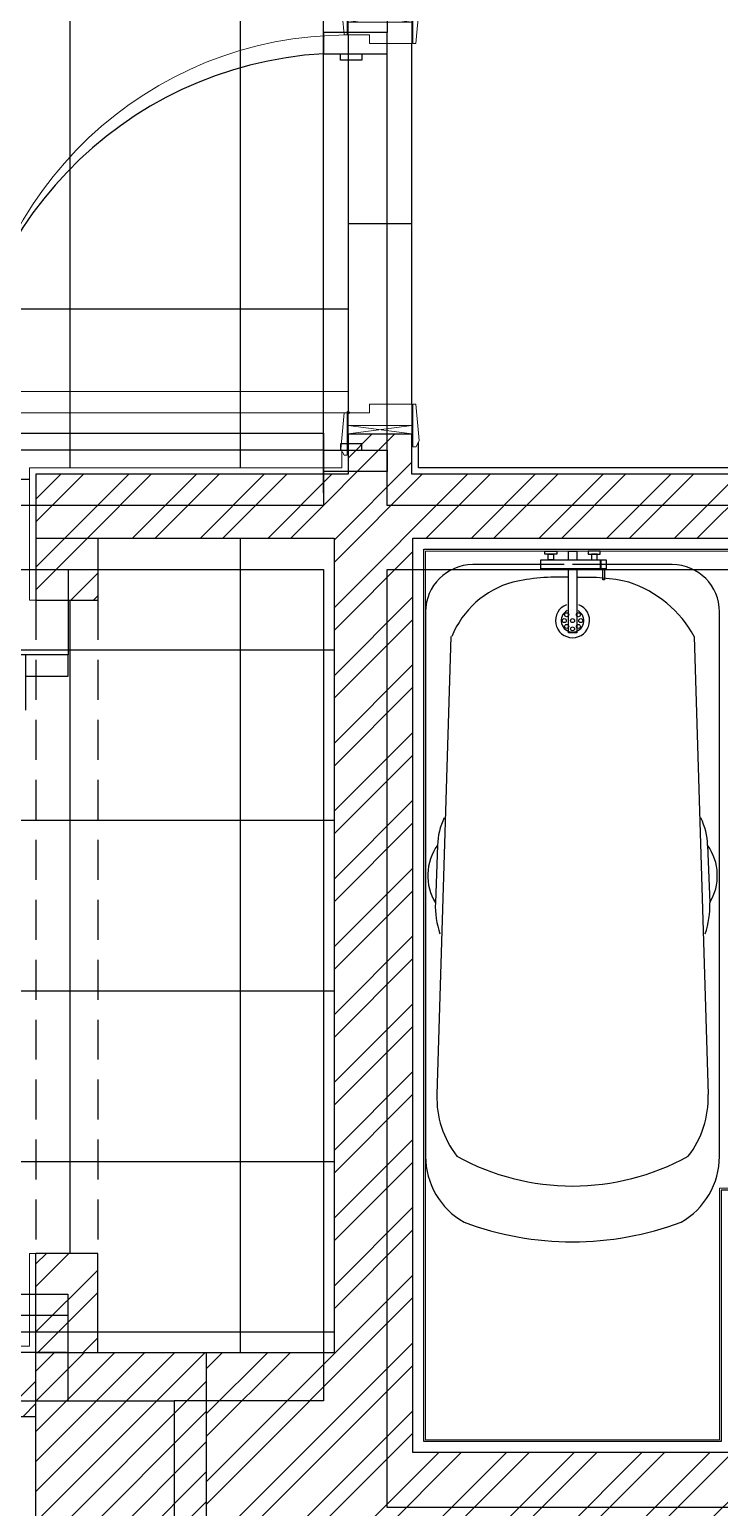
# Model space of a CAD drawing. Header units: millimetres. Extents: x 186805 to 449048, y 2167 to 51540.
# Drawn here: x 393138 to 394758, y 37832 to 41299 of the extents above; entities that cross this region are included whole.
import ezdxf

# ---------------------------------------------------------------- set-up
doc = ezdxf.new("R2010")
doc.units = ezdxf.units.MM
doc.linetypes.add('BC$0$HIDDEN2', pattern=[0.1875, 0.125, -0.0625])
doc.linetypes.add('HIDDEN2', pattern=[0.1875, 0.125, -0.0625])
doc.layers.get('0').update_dxf_attribs({"linetype": 'CONTINUOUS'})
for name, color, linetype, lineweight in [('0-60x60-C', 3, 'CONTINUOUS', 13), ('0-akl-plasterline', 9, 'CONTINUOUS', 13), ('LINE .05 P.05', 11, 'CONTINUOUS', 5)]:
    doc.layers.add(name, color=color, linetype=linetype, lineweight=lineweight)
for name, color, linetype in [('0-AKL-P1TILES', 8, 'CONTINUOUS'), ('0-AKL-P2TILES', 8, 'CONTINUOUS'), ('3117.NEW ID XR$0$BF$0$0-tiles', 9, 'CONTINUOUS'), ('3117.NEW ID XR$0$BF$0$NAK_DIM', 8, 'CONTINUOUS'), ('A-ABOVE DOOR', 1, 'HIDDEN2'), ('A-CONC-BLDG', 6, 'CONTINUOUS'), ('a-door', 4, 'CONTINUOUS'), ('a-wall', 140, 'CONTINUOUS'), ('BC-A-ABOV', 8, 'BC$0$HIDDEN2'), ('BC-A-HATCH', 8, 'CONTINUOUS'), ('BC-A-wall', 6, 'CONTINUOUS'), ('BC-dim', 1, 'CONTINUOUS'), ('BF$0$0-tiles', 9, 'CONTINUOUS'), ('TC-FLOORING', 41, 'CONTINUOUS')]:
    doc.layers.add(name, color=color, linetype=linetype)
pattern_1 = [(315, (-189031.63, 11508.82), (-79.54951, -79.54951), []), (315, (-188978.59, 11508.82), (-79.54951, -79.54951), [])]

# ---------------------------------------------------------------- blocks, each defined once
blk = doc.blocks.new('A$C7C4A1575')
at = {"layer": 'A-ABOVE DOOR', "color": 8}
for p, q in [((55045.1, 11320), (55045.1, 10240)), ((55195.1, 11320), (55195.1, 10240))]:
    blk.add_line(p, q, dxfattribs=at)
at = {"layer": 'A-CONC-BLDG', "color": 8}
blk.add_lwpolyline([(55545.1, 13450), (55545.1, 14800), (55945.1, 14800), (55945.1, 13450)], close=True, dxfattribs=at)
at = {"layer": 'a-door', "color": 8, "lineweight": -3}
blk.add_line((56220.1, 13200), (55795.1, 13200), dxfattribs=at)
for points in [[(55795.1, 13200), (55795.1, 13250), (55895.1, 13250)], [(55894.7, 11750), (55794.7, 11750), (55794.7, 11700), (55894.7, 11700), (55894.7, 11830)], [(55195.1, 11220), (55045.1, 11220), (55045.1, 11270), (55195.1, 11270)], [(55195.1, 11220), (56050.7, 11220), (56050.7, 11180), (55195.1, 11180), (55195.1, 11270)]]:
    blk.add_lwpolyline(points, dxfattribs=at)
for points in [[(55105.1, 11220), (55105.1, 11205), (55155.1, 11205), (55155.1, 11220)], [(55105.1, 10290), (55105.1, 10305), (55155.1, 10305), (55155.1, 10290)], [(55045.1, 10290), (55045.1, 10240), (55195.1, 10240), (55195.1, 10290)]]:
    blk.add_lwpolyline(points, close=True, dxfattribs=at)
blk.add_arc((55141.2, 11198.1), 909.7, 273.3981, 358.8614, dxfattribs=at)
at = {"layer": 'a-wall', "color": 8}
for p, q in [((54228.1, 13700), (55045.1, 13700)), ((55045.1, 13700), (55045.1, 11500)), ((55195.1, 11500), (55195.1, 13450)), ((55195.1, 13450), (55545.1, 13450)), ((55794.7, 13450), (55794.7, 13250)), ((55794.7, 13250), (55945.1, 13250)), ((55794.7, 11500), (55794.7, 11700)), ((55794.7, 11700), (55945.1, 11700)), ((55045.1, 11500), (54045.1, 11500)), ((55945.1, 11500), (55195.1, 11500)), ((54045.1, 11350), (55045.1, 11350)), ((55045.1, 11350), (55045.1, 11270)), ((55195.1, 11270), (55195.1, 11350)), ((55195.1, 11350), (55945.1, 11350)), ((55045.1, 11270), (55195.1, 11270)), ((55045.1, 10240), (55195.1, 10240)), ((55045.1, 10150), (55045.1, 10240)), ((55195.1, 10240), (55195.1, 10150))]:
    blk.add_line(p, q, dxfattribs=at)
blk = doc.blocks.new('A$C32DD6ECA')
at = {"layer": '0-60x60-C', "color": 16, "xscale": 0.04183124983683228, "yscale": 0.04183124983683228, "zscale": 0.04183124983683228, "rotation": 180}
blk.add_blockref('A$C7C4A1575', (4397.08, 2202.64), dxfattribs=at)
blk = doc.blocks.new('3117.NEW ID XR$0$BF$0$BATH MIXER')
at = {"layer": '3117.NEW ID XR$0$BF$0$NAK_DIM'}
blk.add_hatch(color=1, dxfattribs=at).paths.add_polyline_path([(109.6, -18.2), (108, -18.2), (108, -35.6), (109.6, -35.6)])
at = {"layer": '3117.NEW ID XR$0$BF$0$NAK_DIM', "color": 1}
for p, q in [((108, -18.2), (108, -35.6)), ((109.6, -18.2), (109.6, -35.6))]:
    blk.add_line(p, q, dxfattribs=at)
for points in [[(-7.8, -18.2), (120.2, -18.2), (120.2, -35.6), (-7.8, -35.6)], [(0, -0.7), (23.5, -0.7), (23.5, -6.9), (0, -6.9)], [(6.4, -6.9), (17.1, -6.9), (17.1, -18.2), (6.4, -18.2)], [(108.6, -0.7), (85.1, -0.7), (85.1, -6.9), (108.6, -6.9)], [(102.2, -6.9), (91.5, -6.9), (91.5, -18.2), (102.2, -18.2)], [(113.6, -35.6), (116.5, -35.6), (116.5, -57.3), (113.6, -57.3)]]:
    blk.add_lwpolyline(points, close=True, dxfattribs=at)
for points in [[(46.1, -18.2), (46.1, -0.7), (62.5, -0.7), (62.5, -18.2)], [(62.5, -35.6), (62.5, -160.3), (46.1, -160.3), (46.1, -35.6)]]:
    blk.add_lwpolyline(points, dxfattribs=at)
blk = doc.blocks.new('A$C11A658DC')
at = {"color": 1}
for p, q in [((0, 1420), (0, 142.7)), ((690, 142.7), (690, 1420)), ((59.1, 200.9), (26.7, 1275.2)), ((630.9, 200.9), (663.3, 1275.2)), ((27.8, 690.4), (22.9, 825.3)), ((662.2, 690.4), (667.1, 825.3)), ((110.7, 32), (345.4, 32)), ((365, 32), (579.3, 32))]:
    blk.add_line(p, q, dxfattribs=at)
at = {"color": 251}
for centre in [(331.3, 177), (345, 182.7), (358.8, 177), (325.7, 163.3), (331.3, 149.5), (345, 163.3), (358.8, 149.5), (364.4, 163.3)]:
    blk.add_circle(centre, 4.75, dxfattribs=at)
at = {"color": 1}
for centre, radius, start, end in [((345, 892.8), 727.6, 69.4966, 110.5034), ((177.2, 1420), 177.2, 119.4154, 180), ((512.8, 1420), 177.2, 0, 60.5846), ((345, 927.3), 562.3, 61.1198, 118.8802), ((248, 1283.3), 221.5, 142.0165, 182.0978), ((442, 1283.3), 221.5, 357.9022, 37.9835), ((225.4, 832.7), 202.7, 161.2358, 182.0978), ((464.6, 832.7), 202.7, 357.9022, 18.7642), ((127.6, 761.6), 122.6, 148.6704, 215.5252), ((562.4, 761.6), 122.6, 324.4748, 31.3296), ((194.1, 696.5), 166.4, 182.0978, 205.151), ((495.9, 696.5), 166.4, 334.849, 357.9022), ((297.6, 331.5), 271.9, 208.7032, 251.8035), ((345, 163.3), 40, 291.1128, 248.8872), ((345, 163.3), 26.7, 298.8369, 241.1631), ((427, 282.9), 217.7, 285.5556, 337.8725), ((110.7, 142.7), 110.7, 180, 270), ((579.3, 142.7), 110.7, 270, 0), ((312.5, 502.8), 441.1, 256.9187, 272.9676), ((376.3, 560.7), 499.6, 267.5352, 282.6105)]:
    blk.add_arc(centre, radius, start, end, dxfattribs=at)
at = {"layer": '3117.NEW ID XR$0$BF$0$NAK_DIM', "color": 1, "xscale": 1.200000000011642, "yscale": 1.200000000011642, "zscale": 1.200000000011642, "rotation": 180}
blk.add_blockref('3117.NEW ID XR$0$BF$0$BATH MIXER', (410.1, -0.8), dxfattribs=at)
blk = doc.blocks.new('A$C5934653C')
at = {"layer": 'LINE .05 P.05'}
for p, q in [((17, 966), (17, 1036)), ((167, 1016), (17, 1036)), ((17, 1016), (167, 1036)), ((167, 1016), (17, 1016)), ((167, 986), (167, 1036)), ((117, 986), (117, 966)), ((117, 986), (167, 986)), ((172, 986), (160.8, 986)), ((167, 990.8), (167, 980.1)), ((117, 966), (17, 966)), ((17, 120), (17, 50)), ((117, 120), (17, 120)), ((117, 100), (117, 120)), ((167, 50), (17, 70)), ((17, 50), (167, 70)), ((17, 70), (167, 70)), ((167, 100), (117, 100)), ((167, 50), (167, 100))]:
    blk.add_line(p, q, dxfattribs=at)
for points in [[(184, 1071.3), (176.5, 1086), (169, 1086), (169, 986), (176, 986)], [(0, 1051.3), (7.5, 1066), (15, 1066), (15, 966), (8, 966)], [(167, 936), (167, 986), (1052, 986), (1052, 936)], [(0, 34.9), (7.5, 20.2), (15, 20.2), (15, 120.2), (8, 120.2)], [(184, 14.7), (176.5, 0), (169, 0), (169, 100), (176, 100)]]:
    blk.add_lwpolyline(points, close=True, dxfattribs=at)
blk.add_circle((167, 985.8), 2.95, dxfattribs=at)
blk.add_arc((168.8, 984.6), 884.6, 269.8862, 356.852, dxfattribs=at)
blk = doc.blocks.new('A$C7DAB1636')
at = {"layer": 'BC-A-HATCH'}
h = blk.add_hatch(dxfattribs=at)
h.set_pattern_fill('ANSI32', color=256, scale=300, style=0)
h.set_pattern_definition(pattern_1)
h.paths.add_polyline_path([(18462.4, 7492.1), (16732.4, 7492.1), (16732.4, 7392.1), (16582.4, 7392.1), (16582.4, 7722.6), (16732.4, 7722.6), (16732.4, 7637.1), (18196.4, 7637.1), (18196.4, 9457.1), (17051.4, 9457.1), (17051.4, 8702.1), (16732.4, 8702.1), (16732.4, 8616.6), (16582.4, 8616.6), (16582.4, 8872.1), (16617.4, 8872.1), (16882.4, 8872.1), (16882.4, 9587.1), (16582.4, 9587.1), (16582.4, 10062.1), (16429.4, 10062.1), (16429.4, 10212.1), (16582.4, 10212.1), (16582.4, 12007.1), (16732.4, 12007.1), (16732.4, 11937.1), (17577.4, 11937.1), (17577.4, 11787.1), (16732.4, 11787.1), (16732.4, 9787.1), (17032.4, 9787.1), (17032.4, 9627.1), (18557.4, 9627.1), (18557.4, 10232.1), (18707.4, 10232.1), (18707.4, 9642.1), (19457.4, 9642.1), (19457.4, 11787.1), (18462.4, 11787.1), (18462.4, 11937.1), (19459.4, 11937.1), (19459.4, 12031.6), (19609.4, 12031.6), (19609.4, 11937.1), (20342.4, 11937.1), (20342.4, 11787.1), (19642.4, 11787.1), (19642.4, 9877.1), (19942.4, 9877.1), (19942.4, 9452.1), (18387.4, 9452.1), (18387.4, 7637.1), (18462.4, 7637.1)])
h = blk.add_hatch(dxfattribs=at)
h.set_pattern_fill('ANSI32', color=256, scale=300, style=0)
h.set_pattern_definition(pattern_1)
h.paths.add_polyline_path([(20342.4, 11642.1), (20197.4, 11642.1), (20197.4, 11787.1), (20342.4, 11787.1)])
h = blk.add_hatch(dxfattribs=at)
h.set_pattern_fill('ANSI32', color=256, scale=300, style=0)
h.set_pattern_definition([(315, (-82468.87, 14680.72), (-79.54951, -79.54951), []), (315, (-82415.84, 14680.72), (-79.54951, -79.54951), [])])
h.paths.add_polyline_path([(20342.4, 9877.1), (20217.4, 9877.1), (20217.4, 10109.1), (20342.4, 10109.1)])
h.paths.add_polyline_path([(20217.4, 9877.1), (20197.4, 9877.1), (20197.4, 10109.1), (20217.4, 10109.1)])
h = blk.add_hatch(dxfattribs=at)
h.set_pattern_fill('ANSI31', color=1, scale=400, style=0)
h.set_pattern_definition([(315, (-188959.54, 11583.905), (-35.355339, -35.355339), [])])
h.paths.add_polyline_path([(20342.4, 8587.1), (19942.4, 8587.1), (19942.4, 9877.1), (20342.4, 9877.1)])
h = blk.add_hatch(dxfattribs=at)
h.set_pattern_fill('ANSI32', color=256, scale=300, style=0)
h.set_pattern_definition(pattern_1)
h.paths.add_polyline_path([(20441.3, 9727.1), (20342.4, 9727.1), (20342.4, 9877.1), (20441.3, 9877.1)])
at = {"layer": '0-AKL-P1TILES'}
for p, q in [((19861.8, 11952.1), (19861.8, 13097.1)), ((20261.8, 11952.1), (20261.8, 13097.1)), ((19609.4, 12324.6), (22061.3, 12324.6))]:
    blk.add_line(p, q, dxfattribs=at)
at = {"layer": '0-AKL-P2TILES', "color": 61}
for p, q in [((19444.4, 11952.1), (19444.4, 12012.4)), ((18481.5, 11952.1), (19444.4, 11952.1))]:
    blk.add_line(p, q, dxfattribs=at)
at = {"layer": '0-AKL-P2TILES'}
for p, q in [((19861.8, 9877.1), (19861.8, 11787.1)), ((20261.8, 10109.1), (20261.8, 11642.1)), ((19642.4, 11524.6), (22076.3, 11524.6)), ((19642.4, 11124.6), (22076.3, 11124.6)), ((19642.4, 10724.6), (22076.3, 10724.6)), ((19642.4, 10324.6), (22076.3, 10324.6)), ((19642.4, 9924.6), (21366.3, 9924.6))]:
    blk.add_line(p, q, dxfattribs=at)
at = {"layer": '0-akl-plasterline', "color": 61}
for p, q in [((19624.4, 11992.4), (19624.4, 11952.1)), ((19624.4, 11952.1), (20357.4, 11952.1)), ((20357.4, 11952.1), (20357.4, 11642.1)), ((20357.4, 11642.1), (20342.4, 11642.1)), ((20342.4, 10109.1), (20357.4, 10109.1)), ((20357.4, 9892.1), (20357.4, 10109.1)), ((20357.4, 9892.1), (20422.1, 9892.1))]:
    blk.add_line(p, q, dxfattribs=at)
blk.add_lwpolyline([(17577.4, 11757.1), (16762.4, 11757.1), (16762.4, 9817.1), (17062.4, 9817.1), (17062.4, 9657.1), (18528.4, 9657.1), (18528.4, 10262.1), (18737.4, 10262.1), (18737.4, 9672.1), (19427.4, 9672.1), (19427.4, 11757.1), (18747.4, 11757.1), (18747.4, 11757.1), (18587.4, 11757.1), (18587.4, 11757.1), (18462.4, 11757.1)], dxfattribs=at)
at = {"layer": '3117.NEW ID XR$0$BF$0$0-tiles'}
for p, q in [((18743.4, 11761.1), (18591.4, 11761.1)), ((19431.4, 11761.1), (18743.4, 11761.1)), ((18743.4, 11761.1), (18743.4, 11761.1)), ((18747.4, 11757.1), (18747.4, 11757.1)), ((19431.4, 9668.1), (19431.4, 11761.1)), ((18733.4, 9668.1), (19431.4, 9668.1))]:
    blk.add_line(p, q, dxfattribs=at)
at = {"layer": 'BC-A-ABOV', "ltscale": 750}
for p, q in [((20197.4, 11642.1), (20197.4, 10109.1)), ((20342.4, 11642.1), (20342.4, 10109.1))]:
    blk.add_line(p, q, dxfattribs=at)
at = {"layer": 'BC-A-wall'}
for p, q in [((19459.4, 11937.1), (19459.4, 12031.6)), ((19609.4, 12031.6), (19459.4, 12031.6)), ((19609.4, 12031.6), (19609.4, 11937.1)), ((18462.4, 11937.1), (19459.4, 11937.1)), ((19609.4, 11937.1), (20342.4, 11937.1)), ((20342.4, 11937.1), (20342.4, 11642.1)), ((19457.4, 11787.1), (18462.4, 11787.1)), ((19457.4, 9642.1), (19457.4, 11787.1)), ((20342.4, 11787.1), (19642.4, 11787.1)), ((19642.4, 11787.1), (19642.4, 9877.1)), ((20197.4, 11787.1), (20197.4, 11642.1)), ((20342.4, 11642.1), (20197.4, 11642.1)), ((20197.4, 9877.1), (20197.4, 10109.1)), ((20197.4, 10109.1), (20342.4, 10109.1)), ((20342.4, 9877.1), (20342.4, 10109.1)), ((19942.4, 9877.1), (19642.4, 9877.1)), ((20270.3, 9877.1), (20441.3, 9877.1)), ((20441.3, 9727.1), (20342.4, 9727.1)), ((18707.4, 9642.1), (19457.4, 9642.1))]:
    blk.add_line(p, q, dxfattribs=at)
blk.add_lwpolyline([(19942.4, 9877.1), (19942.4, 8587.1), (20342.4, 8587.1), (20342.4, 9877.1)], close=True, dxfattribs=at)
at = {"layer": 'BF$0$0-tiles'}
blk.add_lwpolyline([(17577.4, 11761.1), (16758.4, 11761.1), (16758.4, 9813.1), (17058.4, 9813.1), (17058.4, 9653.1), (18532.4, 9653.1), (18532.4, 10258.1), (18733.4, 10258.1), (18733.4, 9668.1), (19431.4, 9668.1), (19431.4, 11761.1), (18743.4, 11761.1), (18743.4, 11761.1), (18591.4, 11761.1), (18591.4, 11761.1), (18462.4, 11761.1)], dxfattribs=at)
at = {"layer": 'TC-FLOORING', "color": 2}
for p, q in [((19609.4, 12967.6), (19609.4, 12081.6)), ((19459.4, 12101.6), (19459.4, 12947.6)), ((19459.4, 12524.6), (19609.4, 12524.6))]:
    blk.add_line(p, q, dxfattribs=at)
at = {"layer": 'TC-FLOORING'}
blk.add_line((20357.4, 11924.6), (21366.3, 11924.6), dxfattribs=at)
at = {"layer": 'BC-dim', "xscale": -1, "rotation": 180}
blk.add_blockref('A$C5934653C', (19442.4, 13067.6), dxfattribs=at)
at = {"layer": 'TC-FLOORING', "xscale": -1, "rotation": 180}
blk.add_blockref('A$C11A658DC', (18737.4, 11757.1), dxfattribs=at)

msp = doc.modelspace()

# ---------------------------------------------------------------- block references
at = {"linetype": 'ByBlock', "xscale": -1}
msp.add_blockref('A$C7DAB1636', (413495.3, 28318.7), dxfattribs=at)
at = {"layer": '0-60x60-C', "color": 16, "xscale": 23.90557308239969, "yscale": 23.90557308239969, "zscale": 23.90557308239969}
msp.add_blockref('A$C32DD6ECA', (343908.2, -1123), dxfattribs=at)

doc.saveas('drawing.dxf')
